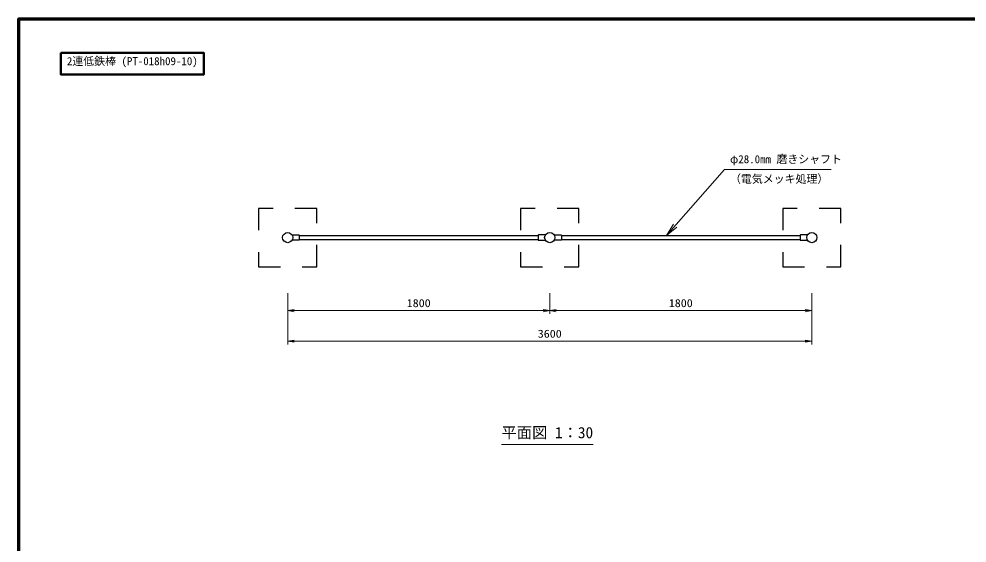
# Model space of a CAD drawing. Units: millimetres at full size, sheet at 1:30. Extents: x 450 to 12150, y 450 to 8460.
# Drawn here: x 450 to 6962, y 4861 to 8460 of the extents above; entities that cross this region are included whole.
import ezdxf
from ezdxf.enums import TextEntityAlignment as Align

# ---------------------------------------------------------------- set-up
doc = ezdxf.new("R2010")
doc.units = ezdxf.units.MM
doc.header["$LTSCALE"] = 30
doc.linetypes.add('USER1', pattern=[10, 5, -5])
for name, color, linetype, lineweight in [('D-STR-DIM\u3000寸法線、寸法値', 7, 'Continuous', 13), ('D-STR-HTXT\u3000旗上げ', 7, 'Continuous', 13), ('D-STR-TXT\u3000文字列', 7, 'Continuous', 13), ('D-STR\u3000構造物外形線', 1, 'Continuous', 25), ('D-TTL', 7, 'Continuous', 70), ('D-TTL-FRAM\u3000タイトル枠、凡例図枠', 2, 'Continuous', 50)]:
    doc.layers.add(name, color=color, linetype=linetype, lineweight=lineweight)
doc.styles.add('ＭＳ ゴシック', font='')
doc.styles.get('ＭＳ ゴシック').set_extended_font_data('MS Gothic')

# ---------------------------------------------------------------- blocks, each defined once
blk = doc.blocks.new('open_arrow')
at = {"color": 0, "linetype": 'Continuous', "lineweight": -2}
blk.add_lwpolyline([(7.5, 1.25), (0, 0), (7.5, -1.25)], dxfattribs=at)

msp = doc.modelspace()

# ---------------------------------------------------------------- linework, layer by layer
at = {"layer": 'D-STR-DIM\u3000寸法線、寸法値'}
for p, q in [((2295.69, 6576.71), (2295.69, 6434.21)), ((2295.69, 6576.71), (2295.69, 6224.21)), ((4095.69, 6576.71), (4095.69, 6434.21)), ((4095.69, 6576.71), (4095.69, 6434.21)), ((5895.69, 6576.71), (5895.69, 6434.21)), ((5895.69, 6576.71), (5895.69, 6224.21)), ((2295.69, 6456.71), (4095.69, 6456.71)), ((4095.69, 6456.71), (5895.69, 6456.71)), ((2295.69, 6246.71), (5895.69, 6246.71))]:
    msp.add_line(p, q, dxfattribs=at)
at = {"layer": 'D-STR-HTXT\u3000旗上げ'}
msp.add_lwpolyline([(4897.7, 6972.3), (5295.41, 7426.12), (5307.41, 7426.12), (6029.61, 7426.12), (5668.51, 7426.12)], dxfattribs=at)
at = {"layer": 'D-STR-TXT\u3000文字列'}
msp.add_line((3763.88, 5536.27), (4393.88, 5536.27), dxfattribs=at)
at = {"layer": 'D-STR\u3000構造物外形線'}
for p, q in [((2325.7, 6976.3), (2373.69, 6976.3)), ((2375.69, 6974.3), (2375.69, 6942.3)), ((2375.69, 6972.3), (4015.69, 6972.3)), ((4015.69, 6974.3), (4015.69, 6942.3)), ((4065.67, 6976.3), (4017.69, 6976.3)), ((4125.7, 6976.3), (4173.69, 6976.3)), ((4175.69, 6974.3), (4175.69, 6942.3)), ((4175.69, 6972.3), (5815.69, 6972.3)), ((5815.69, 6974.3), (5815.69, 6942.3)), ((5865.67, 6976.3), (5817.69, 6976.3)), ((2373.69, 6940.3), (2325.7, 6940.3)), ((2375.69, 6944.3), (4015.69, 6944.3)), ((4017.69, 6940.3), (4065.67, 6940.3)), ((4173.69, 6940.3), (4125.7, 6940.3)), ((4175.69, 6944.3), (5815.69, 6944.3)), ((5817.69, 6940.3), (5865.67, 6940.3))]:
    msp.add_line(p, q, dxfattribs=at)
at = {"layer": 'D-STR\u3000構造物外形線', "linetype": 'USER1'}
for points in [[(2495.69, 7158.3), (2095.69, 7158.3), (2095.69, 6758.3), (2495.69, 6758.3)], [(4295.69, 7158.3), (3895.69, 7158.3), (3895.69, 6758.3), (4295.69, 6758.3)], [(6095.69, 7158.3), (5695.69, 7158.3), (5695.69, 6758.3), (6095.69, 6758.3)]]:
    msp.add_lwpolyline(points, close=True, dxfattribs=at)
at = {"layer": 'D-STR\u3000構造物外形線'}
for centre in [(2295.69, 6958.3), (4095.69, 6958.3), (5895.69, 6958.3)]:
    msp.add_circle(centre, 35, dxfattribs=at)
for centre, start, end in [((2373.69, 6974.3), 0, 90), ((4017.69, 6974.3), 90, 180), ((4173.69, 6974.3), 0, 90), ((5817.69, 6974.3), 90, 180), ((2373.69, 6942.3), 270, 0), ((4017.69, 6942.3), 180, 270), ((4173.69, 6942.3), 270, 0), ((5817.69, 6942.3), 180, 270)]:
    msp.add_arc(centre, 2, start, end, dxfattribs=at)
at = {"layer": 'D-TTL'}
msp.add_lwpolyline([(450, 450), (450, 8460), (12150, 8460), (12150, 450)], close=True, dxfattribs=at)
at = {"layer": 'D-TTL-FRAM\u3000タイトル枠、凡例図枠'}
msp.add_lwpolyline([(738.1, 8228), (1719, 8228), (1719, 8078.32), (738.1, 8078.32)], close=True, dxfattribs=at)

# ---------------------------------------------------------------- block references
at = {"layer": 'D-STR-DIM\u3000寸法線、寸法値', "xscale": 6, "yscale": 6}
for p in [(2295.69, 6456.71), (4095.69, 6456.71), (2295.69, 6246.71)]:
    msp.add_blockref('open_arrow', p, dxfattribs=at)
at = {"layer": 'D-STR-DIM\u3000寸法線、寸法値', "xscale": 6, "yscale": 6, "rotation": 180}
for p in [(4095.69, 6456.71), (5895.69, 6456.71), (5895.69, 6246.71)]:
    msp.add_blockref('open_arrow', p, dxfattribs=at)
at = {"layer": 'D-STR-HTXT\u3000旗上げ', "xscale": 12, "yscale": 12, "rotation": 48.8}
msp.add_blockref('open_arrow', (4897.7, 6972.3), dxfattribs=at)

# ---------------------------------------------------------------- texts
at = {"layer": 'D-STR-DIM\u3000寸法線、寸法値', "style": 'ＭＳ ゴシック', "width": 1.1}
for s, p in [('1800', (3195.69, 6464.21)), ('1800', (4995.69, 6464.21)), ('3600', (4095.69, 6254.21))]:
    msp.add_text(s, height=54.99, dxfattribs=at).set_placement(p, align=Align.BOTTOM_CENTER)
at = {"layer": 'D-STR-HTXT\u3000旗上げ', "style": 'ＭＳ ゴシック'}
for s, p in [('φ28.0mm 磨きシャフト', (5334.04, 7452.76)), ('（電気メッキ処理）', (5334.04, 7317.63))]:
    msp.add_text(s, height=54.99, dxfattribs=at).set_placement(p, align=Align.BOTTOM_LEFT)
at = {"layer": 'D-STR-TXT\u3000文字列', "style": 'ＭＳ ゴシック'}
msp.add_text('2連低鉄棒 (PT-018h09-10)', height=54.99, dxfattribs=at).set_placement((779.38, 8197.62), align=Align.TOP_LEFT)
msp.add_text('平面図 1：30', height=76.98, dxfattribs=at).set_placement((4393.88, 5557.27), align=Align.BOTTOM_RIGHT)

doc.saveas('drawing.dxf')
